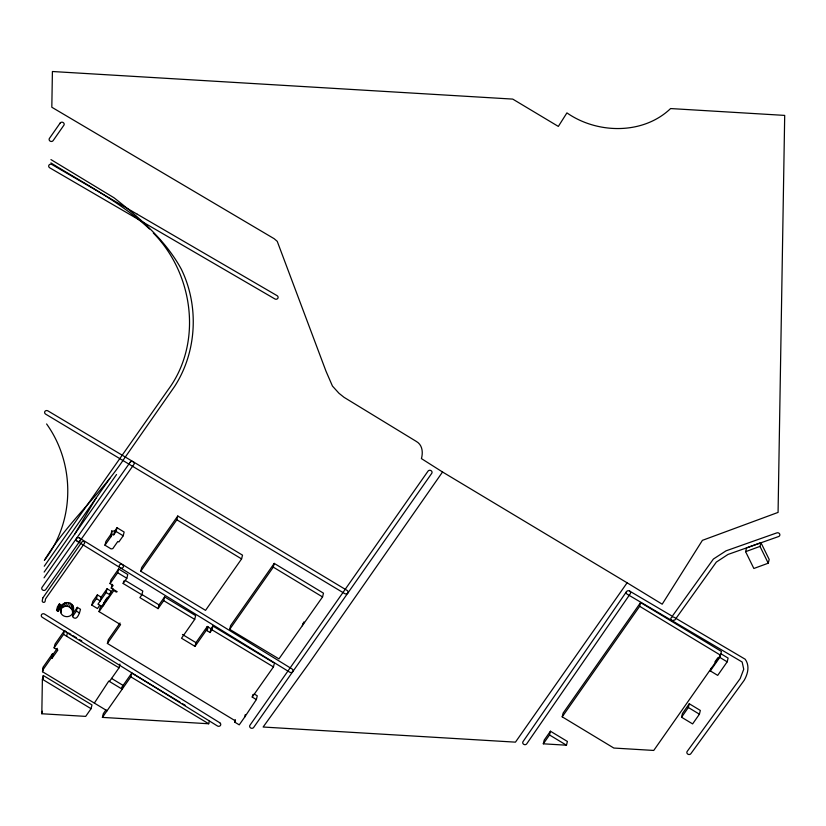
<?xml version="1.0" encoding="UTF-8"?>
<svg xmlns="http://www.w3.org/2000/svg" width="826" height="826" viewBox="0 0 826 826"><rect width="100%" height="100%" fill="white"/><g stroke="black" fill="none" stroke-linecap="round" stroke-linejoin="round"><path stroke-width="1.24" d="M41.816 713.757L42.384 679.271L43.313 675.523L91.985 704.95L91.056 708.698L85.687 716.39L41.816 713.757L42.436 711.258M180.006 702.172L131.747 673.097L130.818 676.845L107.05 710.763L42.508 671.734L43.458 666.665L52.379 653.944L53.07 654.347L52.141 658.105L51.449 657.692L52.379 653.944M43.251 679.354L43.313 675.523M43.458 666.665L42.508 671.734M62.084 605.448C54.722 618.106 74.99 621.586 73.524 607.73C73.029 601.39 62.384 600.585 61.599 607.162M72.42 613.253L73.524 607.73M56.55 610.445L57.479 606.697L59.41 603.889L60.959 604.828L60.03 608.576L58.109 611.364L56.55 610.445L58.481 607.647L59.41 603.889M58.109 611.364L58.729 608.855M60.835 612.706L61.454 610.197M60.67 610.91L63.168 604.012M62.239 607.76L63.798 606.738L64.727 602.98M52.141 658.105L57.861 650.083L54.113 647.852L55.043 644.094L64.48 630.599L66.514 631.859M63.798 606.738L65.677 606.243L66.607 602.495M65.677 606.243L67.649 606.346L68.568 602.598M72.595 611.477L72.12 609.733L69.508 607.017L70.427 603.269M54.113 647.852L63.55 634.358L64.48 630.599M71.046 608.184L71.976 604.436M72.12 609.733L73.049 605.985M63.55 634.358L66.607 636.237L67.536 632.479M72.502 616.578L73.431 612.83L77.314 607.358L80.483 609.289C79.699 612.655 76.911 622.102 72.502 616.578L76.395 611.106L77.314 607.358M104.974 545.212L105.904 541.464L111.809 533.069L111.644 531.077L114.711 531.025L117.034 527.731L124.137 532.037L123.208 535.785L118.882 541.928L117.767 541.536L112.801 548.629L111.087 548.908L104.974 545.212L110.88 536.817L111.809 533.069M99.791 605.282L97.468 608.545L91.851 605.128L92.78 601.38L97.385 594.854L101.154 597.188L100.225 600.936L97.953 604.178L101.774 606.48L102.29 605.757L102.92 606.139L99.068 611.632L120.575 624.642L107.39 643.454L235.472 720.922L234.646 722.089L239.241 724.856L244.651 717.133L245.27 714.635M110.88 536.817L111.644 531.077M91.851 605.128L96.456 598.602L97.385 594.854M110.715 534.825L113.781 534.773L114.711 531.025M113.781 534.773L116.105 531.479L117.034 527.731M99.068 611.632L99.998 607.884L101.278 606.057M96.456 598.602L100.225 600.936L106.131 592.51L107.06 588.752L110.88 591.065L109.951 594.813L102.92 604.859L103.56 605.252L113.823 590.6L116.218 592.046L117.199 591.715L111.252 588.133L112.181 584.374M102.92 606.139L103.849 602.391M103.56 605.252L104.179 602.743M111.252 588.133L113.121 585.458L110.064 583.61L110.994 579.862L118.603 568.99L127.762 574.514L126.832 578.262L123.167 583.507L141.865 594.803L139.893 597.621L158.096 608.628L163.693 600.636L164.622 596.888L195.638 615.638L194.709 619.386L181.513 638.23L195.019 646.397L206.376 630.207L207.305 626.459L208.131 626.955L207.202 630.703M110.064 583.61L117.674 572.738L118.603 568.99M107.39 643.454L108.32 639.706L120.038 622.98M123.167 583.507L123.786 581.008M209.319 721.263L208.699 723.762L102.403 717.391L103.333 713.643L105.986 709.854M140.781 571.22L141.711 567.472L177.766 516.023L242.514 555.165L241.584 558.913L205.54 610.362L140.781 571.22L176.836 519.781L177.766 516.023M94.35 703.091L108.784 681.078L109.466 681.491L119.027 667.831L119.956 664.083M141.865 594.803L142.795 591.055L125.201 580.42M158.096 608.628L159.026 604.88L164.622 596.888M195.019 646.397L195.948 642.649L207.305 626.459M206.376 630.207L210.052 632.54L210.981 628.793L212.901 626.046L273.292 662.504M210.052 632.54L211.972 629.794L212.901 626.046M229.69 629.34L230.619 625.581L274.222 563.394L323.482 593.182L322.553 596.94L278.951 658.89L229.69 629.34L273.292 567.142L274.222 563.394M234.646 722.089L235.265 719.58M244.651 717.133L256.339 699.581L252.229 697.072L252.849 694.573M256.339 699.581L257.268 695.833L254.191 693.954M252.229 697.072L273.458 666.923L274.387 663.164M302.357 625.767L302.977 623.269M303.307 624.384L303.927 621.885M543.302 743.813L544.231 740.065L550.436 731.216L567.4 741.459L566.471 745.207L543.302 743.813L549.507 734.964L550.436 731.216M562.207 716.834L563.125 713.086L640.594 602.557L721.418 651.446L720.489 655.194L653.748 750.442L613.832 748.046L562.207 716.834L639.665 606.305L640.594 602.557M681.543 717.226L682.462 713.468L689.276 703.752L700.334 710.443L699.415 714.201L692.611 723.906L681.543 717.226L688.347 707.5L689.276 703.752M710.319 670.918L719.797 657.382L720.716 653.634L728.109 658.095L727.179 661.843L717.701 675.379L710.319 670.918L710.938 668.42M745.599 551.675L746.528 547.927L760.922 542.641L769.182 559.45L768.252 563.198L753.859 568.484L745.599 551.675L759.992 546.399L760.922 542.641M72.368 611.323L73.349 609.495M44.346 560.369L44.718 559.842C75.021 520.834 75.238 463.861 46.597 423.955M96.064 498.099L74.588 534.308M626.562 591.55L523.034 741.603A2.179 1.951 13.9 0 0 523.756 744.34A2.179 1.951 13.9 0 0 526.74 743.813L630.269 593.76A2.179 1.951 13.9 0 0 629.536 591.024A2.179 1.951 13.9 0 0 626.562 591.55A2.179 1.951 13.9 0 0 627.306 594.286L742.151 662.008L743.741 669.236L740.168 678.611L687.191 751.412A2.179 1.951 13.9 0 0 687.851 754.159A2.179 1.951 13.9 0 0 690.846 753.694L744.195 680.294C747.902 673.809 749.884 665.787 745.197 659.231L674.099 617.29A2.179 1.951 13.9 0 0 671.125 617.838A2.179 1.951 13.9 0 0 671.868 620.563L674.821 620.058L716.348 562.072L728.005 554.442L778.567 536.559A2.179 1.951 13.9 0 0 779.682 534.019A2.179 1.951 13.9 0 0 776.822 532.884L726.013 550.849L713.396 559.037L672.281 616.227L629.536 591.024M59.678 606.687L60.959 604.828M66.607 636.237L119.027 667.831M442.54 471.997L308.852 663.557L263.122 727.025L515.445 742.151L627.11 582.805L662.194 604.188L702.399 540.349L778.071 512.409L784.7 115.403L670.598 108.557C643.124 134.886 597.208 134.039 566.925 112.883L558.335 126.419L512.74 99.099L52.41 71.511L51.821 107.246L274.149 238.693L277.237 241.337L326.033 371.297L332.455 386.072L338.98 393.279L344.091 397.358L416.294 441.414C422.52 444.904 423.16 452.38 421.425 458.606L442.54 471.997L627.11 582.805M104.489 601.493L107.421 597.312M109.621 594.173L113.286 588.938M121.67 687.469L131.747 673.097M714.893 661.967L717.804 657.795M44.718 559.842C67.009 522.817 100.421 494.588 124.168 458.667L174.565 386.496C196.898 352.082 199.273 306.064 181.359 269.266C165.623 240.294 139.625 217.857 114.029 197.786L50.954 159.583M44.253 566.223L168.246 389.593C202.845 342.707 193.408 273.592 153.316 233.025M44.15 572.077L109.837 478.46M44.057 577.839L116.528 474.516M42.529 670.413L51.449 657.692M101.154 597.188L107.06 588.752M102.403 717.391L107.05 710.763M53.07 654.347L57.355 648.338M208.131 626.955L210.981 628.793M67.649 606.346L69.508 607.017M58.481 607.647L60.03 608.576M182.205 703.494L185.499 705.476M130.818 676.845L208.699 723.762M719.797 657.382L727.179 661.843M273.292 567.142L322.553 596.94M549.507 734.964L566.471 745.207M176.836 519.781L241.584 558.913M117.674 572.738L126.832 578.262M211.972 629.794L273.458 666.923M163.693 600.636L194.709 619.386M141.886 594.513L159.026 604.88M182.443 634.471L195.948 642.649M106.131 592.51L109.951 594.813M111.448 678.373L123.105 685.415L122.176 689.163L109.466 681.491M42.384 679.271L91.056 708.698M50.902 162.908C84.531 183.744 120.328 201.864 149.537 229.008M639.665 606.305L720.489 655.194M688.347 707.5L699.415 714.201M116.105 531.479L123.208 535.785M68.692 633.046L70.881 634.368M73.06 635.69L76.333 637.662M79.606 639.644L81.784 640.966M76.395 611.106L79.554 613.037M79.502 538.025L291.97 668.926A2.179 1.951 13.9 0 1 292.755 671.652L253.654 727.458A2.179 1.951 13.9 0 1 250.67 727.964A2.179 1.951 13.9 0 1 249.958 725.228L428.044 471.119A2.179 1.951 13.9 0 1 431.017 470.613A2.179 1.951 13.9 0 1 431.73 473.35L292.734 671.693A2.179 1.951 13.9 0 1 289.792 672.23L77.148 541.226M759.992 546.399L768.252 563.198M42.745 598.065L42.25 600.77A1.456 1.301 13.9 0 0 43.448 602.33A1.456 1.301 13.9 0 0 45.1 601.328L45.554 598.881L84.417 543.436A1.456 1.301 13.9 0 0 83.942 541.619A1.456 1.301 13.9 0 0 81.95 541.949L42.745 598.065M60.174 123.033L49.436 138.396A2.179 1.951 13.9 0 0 50.149 141.132A2.179 1.951 13.9 0 0 53.132 140.616L63.86 125.253A2.179 1.951 13.9 0 0 63.148 122.516A2.179 1.951 13.9 0 0 60.174 123.033M130.178 462.24L42.043 587.348A2.179 1.951 13.9 0 0 42.745 590.084A2.179 1.951 13.9 0 0 45.729 589.588L133.874 464.47A2.179 1.951 13.9 0 0 133.162 461.734L47.908 410.873A2.179 1.951 13.9 0 0 44.934 411.4A2.179 1.951 13.9 0 0 45.657 414.136L344.803 593.646A2.179 1.951 13.9 0 0 347.777 593.14A2.179 1.951 13.9 0 0 347.065 590.404L133.162 461.734A2.179 1.951 13.9 0 0 130.178 462.24M137.25 214.223L51.945 164.539A2.179 1.951 13.9 0 0 48.982 165.097A2.179 1.951 13.9 0 0 49.746 167.823L274.841 298.919A2.179 1.951 13.9 0 0 277.804 298.362A2.179 1.951 13.9 0 0 277.04 295.636L137.25 214.223M219.747 722.75L44.594 614.09A2.179 1.951 13.9 0 0 41.599 614.565A2.179 1.951 13.9 0 0 42.281 617.301L217.424 725.961A2.179 1.951 13.9 0 0 220.418 725.486A2.179 1.951 13.9 0 0 219.747 722.75M76.415 540.472A2.179 1.951 13.9 0 0 80.163 540.741A2.179 1.951 13.9 0 0 78.387 537.664A2.179 1.951 13.9 0 0 76.415 540.472M119.378 567.08A2.179 1.951 13.9 0 0 123.126 567.39A2.179 1.951 13.9 0 0 121.381 564.303A2.179 1.951 13.9 0 0 119.378 567.08"/></g></svg>
